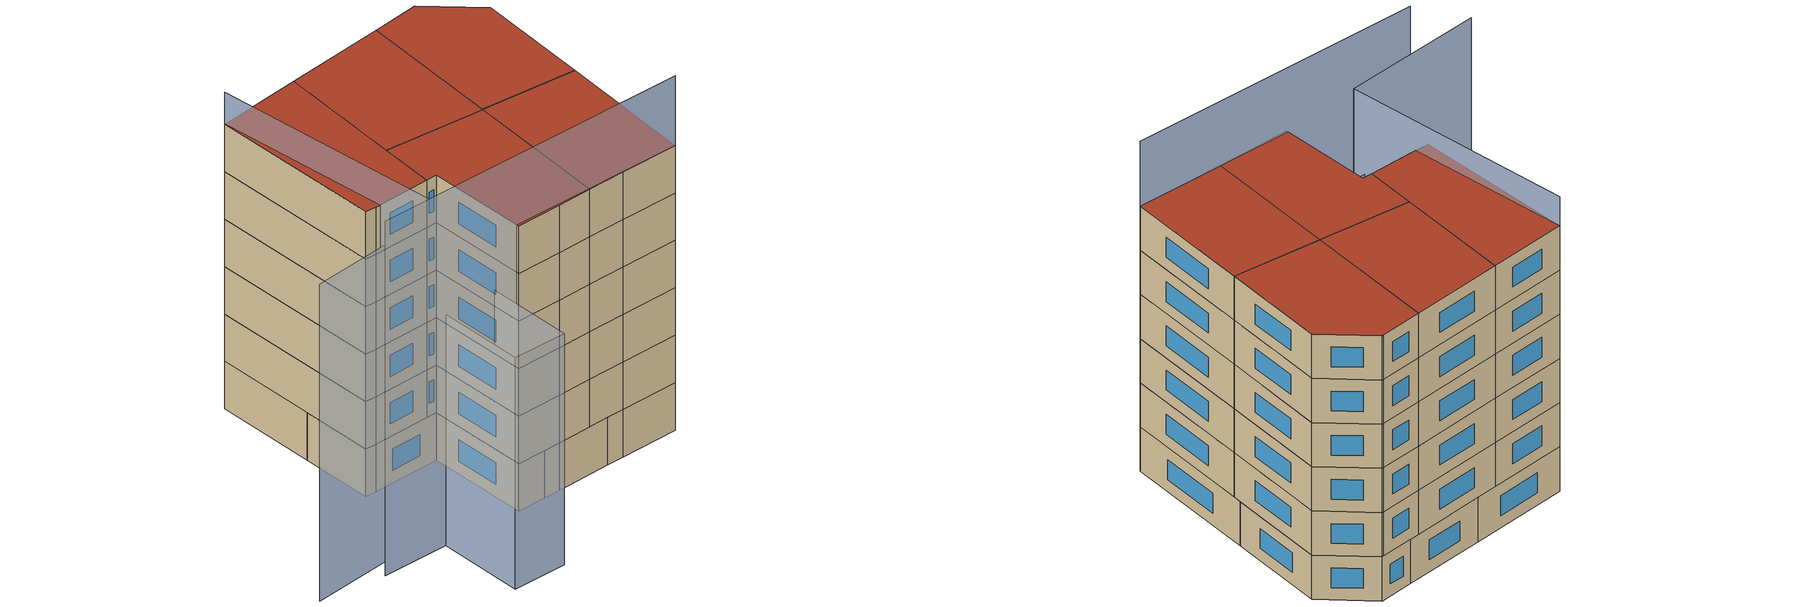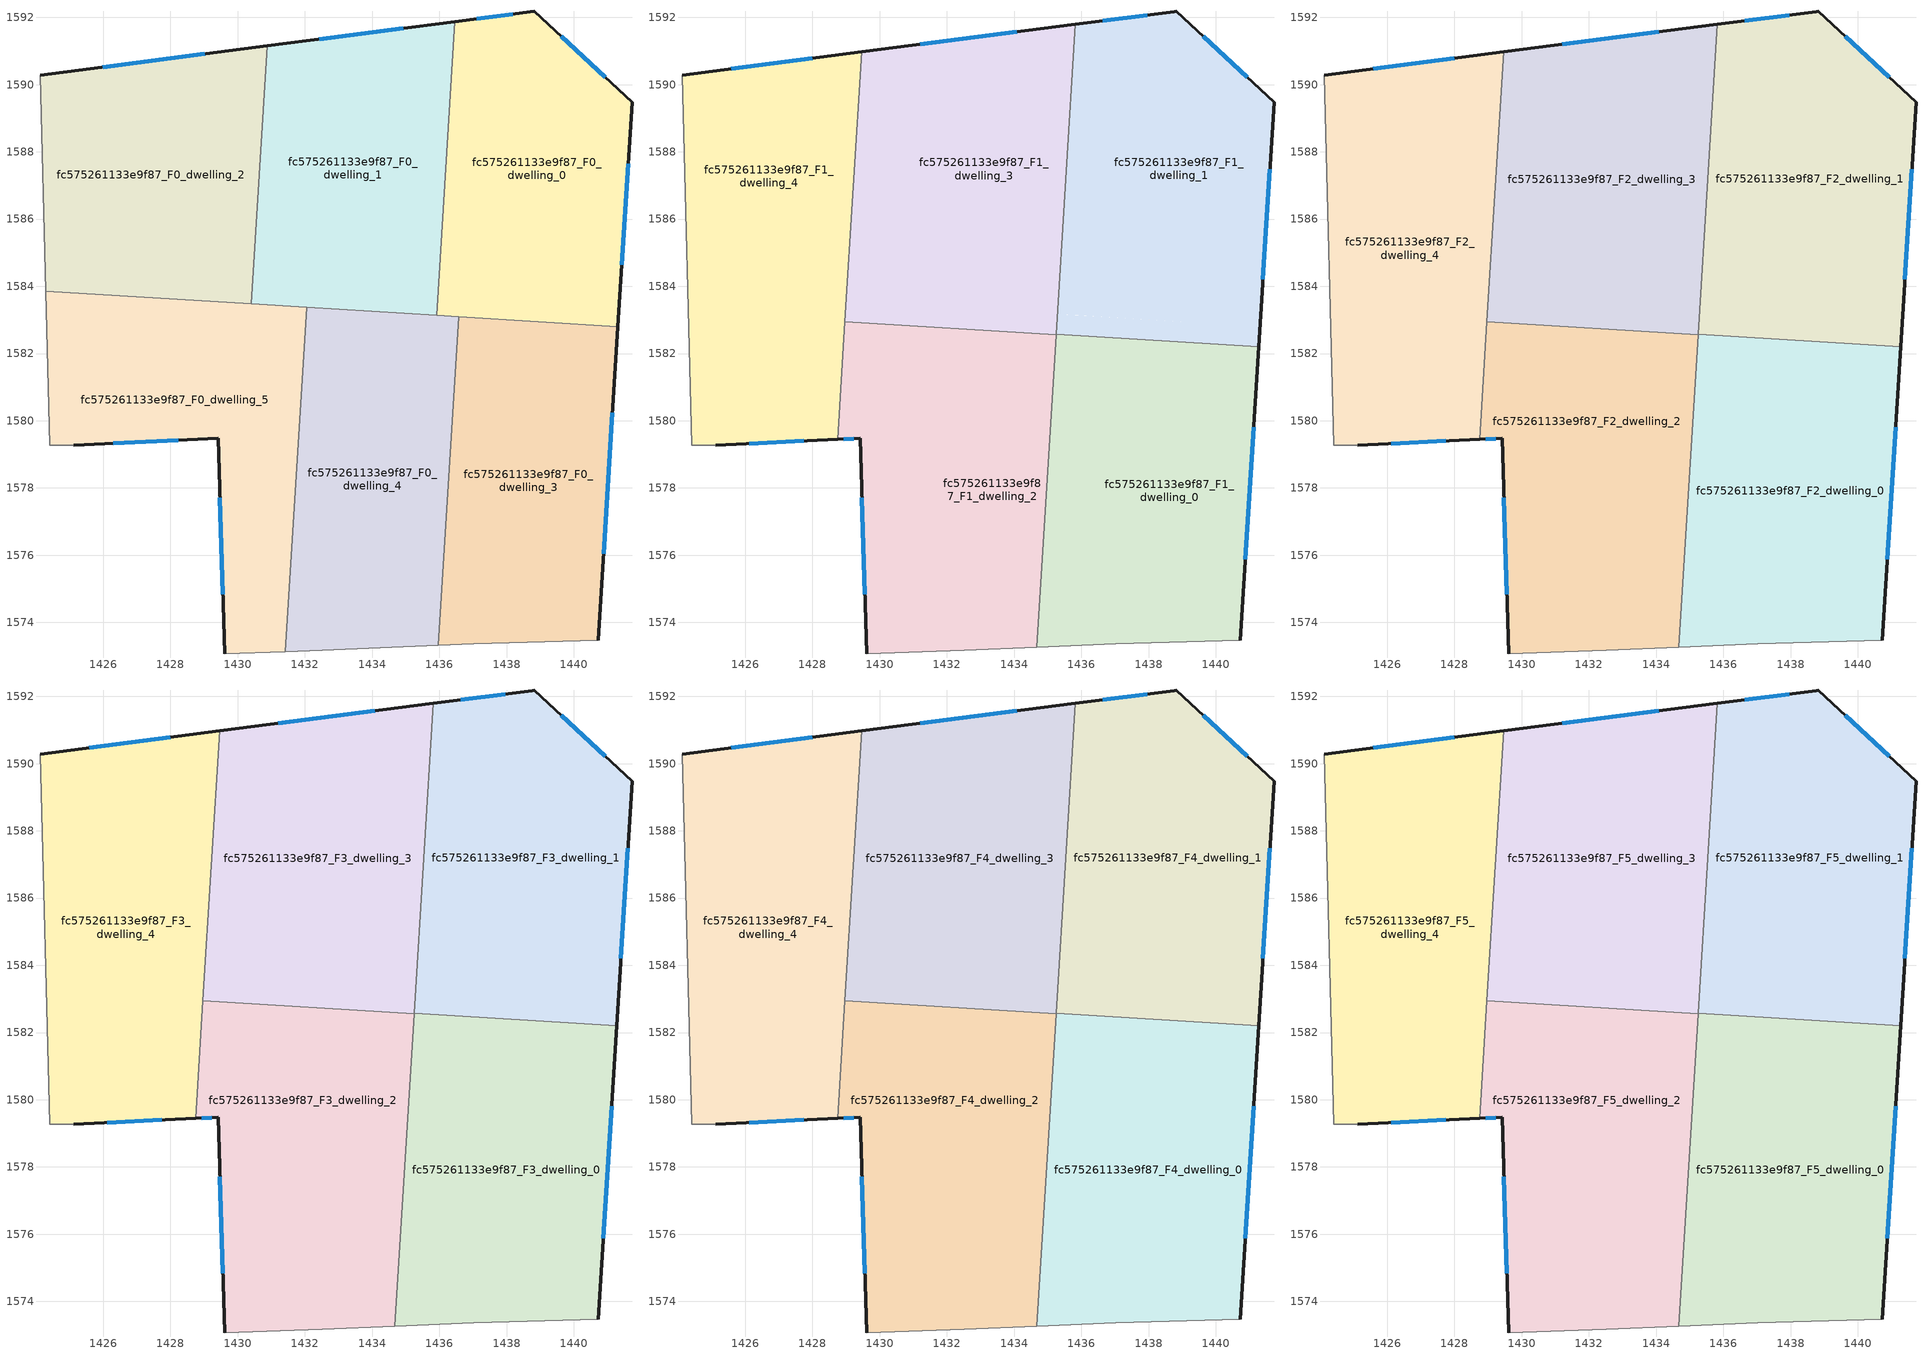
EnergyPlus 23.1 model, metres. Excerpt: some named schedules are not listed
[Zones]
fc575261133e9f87_F0_dwelling_0
 floor ground (EU_floor_Construction): 1441.73,1589.48 1441.31,1582.8 1435.92,1583.14 1436.46,1591.88 1438.83,1592.18 z0
 wall outside (EU_wall_Construction): 1441.31,1582.8 1441.73,1589.48 1438.83,1592.18 1436.46,1591.88 z0:3
 wall to fc575261133e9f87_F0_dwelling_1 (EU_wall_Construction): 1436.46,1591.88 1435.92,1583.14 z0:3
 wall to fc575261133e9f87_F0_dwelling_3 (EU_wall_Construction): 1436.57,1583.1 1441.31,1582.8 z0:3
 wall to fc575261133e9f87_F0_dwelling_4 (EU_wall_Construction): 1435.92,1583.14 1436.57,1583.1 z0:3
 window (EU_Window_Construction): 1438.18,1592.1 1437.11,1591.96 / 1440.93,1590.22 1439.63,1591.44 / 1441.43,1584.64 1441.62,1587.64 z0.83:2.17
fc575261133e9f87_F0_dwelling_1
 floor ground (EU_floor_Construction): 1436.46,1591.88 1435.92,1583.14 1430.41,1583.48 1430.89,1591.16 z0
 wall outside (EU_wall_Construction): 1436.46,1591.88 1430.89,1591.16 z0:3
 wall to fc575261133e9f87_F0_dwelling_2 (EU_wall_Construction): 1430.89,1591.16 1430.41,1583.48 z0:3
 wall to fc575261133e9f87_F0_dwelling_4 (EU_wall_Construction): 1432.06,1583.38 1435.92,1583.14 z0:3
 wall to fc575261133e9f87_F0_dwelling_5 (EU_wall_Construction): 1430.41,1583.48 1432.06,1583.38 z0:3
 window (EU_Window_Construction): 1434.93,1591.68 1432.42,1591.35 z0.83:2.17
fc575261133e9f87_F0_dwelling_2
 floor ground (EU_floor_Construction): 1430.89,1591.16 1430.41,1583.48 1424.29,1583.86 1424.12,1590.28 z0
 wall outside (EU_wall_Construction): 1430.89,1591.16 1424.12,1590.28 z0:3
 wall adiabatic (EU_wall_Construction): 1424.12,1590.28 1424.29,1583.86 z0:3
 wall to fc575261133e9f87_F0_dwelling_5 (EU_wall_Construction): 1424.29,1583.86 1430.41,1583.48 z0:3
 window (EU_Window_Construction): 1429.02,1590.92 1425.98,1590.52 z0.83:2.17
fc575261133e9f87_F0_dwelling_3
 floor ground (EU_floor_Construction): 1441.31,1582.8 1440.73,1573.47 1437.02,1573.37 1435.97,1573.32 1436.57,1583.1 z0
 wall outside (EU_wall_Construction): 1440.73,1573.47 1441.31,1582.8 z0:3
 wall adiabatic (EU_wall_Construction): 1435.97,1573.32 1437.02,1573.37 1440.73,1573.47 z0:3
 wall to fc575261133e9f87_F0_dwelling_4 (EU_wall_Construction): 1436.57,1583.1 1435.97,1573.32 z0:3
 window (EU_Window_Construction): 1440.89,1576.04 1441.15,1580.23 z0.83:2.17
fc575261133e9f87_F0_dwelling_4
 floor ground (EU_floor_Construction): 1436.57,1583.1 1435.97,1573.32 1432.52,1573.17 1431.42,1573.13 1432.06,1583.38 z0
 wall adiabatic (EU_wall_Construction): 1431.42,1573.13 1432.52,1573.17 1435.97,1573.32 z0:3
 wall to fc575261133e9f87_F0_dwelling_5 (EU_wall_Construction): 1432.06,1583.38 1431.42,1573.13 z0:3
fc575261133e9f87_F0_dwelling_5
 floor ground (EU_floor_Construction): 1432.06,1583.38 1431.42,1573.13 1429.62,1573.07 1429.42,1579.48 1425.12,1579.28 1424.42,1579.28 1424.29,1583.86 z0
 wall outside (EU_wall_Construction): 1425.12,1579.28 1429.42,1579.48 1429.62,1573.07 z0:3
 wall adiabatic (EU_wall_Construction): 1424.29,1583.86 1424.42,1579.28 1425.12,1579.28 / 1429.62,1573.07 1431.42,1573.13 z0:3
 window (EU_Window_Construction): 1429.47,1577.71 1429.56,1574.83 / 1426.3,1579.33 1428.23,1579.42 z0.83:2.17
fc575261133e9f87_F1_dwelling_0
 floor to fc575261133e9f87_F0_dwelling_3 (EU_floor_Construction): 1441.27,1582.21 1440.73,1573.47 1437.02,1573.37 1435.97,1573.32 1436.54,1582.5 z3
 floor to fc575261133e9f87_F0_dwelling_4 (EU_floor_Construction): 1436.54,1582.5 1435.97,1573.32 1434.67,1573.26 1435.25,1582.56 1435.25,1582.58 z3
 wall outside (EU_wall_Construction): 1440.73,1573.47 1441.28,1582.21 z3:6
 wall adiabatic (EU_wall_Construction): 1434.67,1573.26 1437.02,1573.37 1440.73,1573.47 z3:6
 wall to fc575261133e9f87_F1_dwelling_1 (EU_wall_Construction): 1441.28,1582.21 1435.25,1582.58 z3:6
 wall to fc575261133e9f87_F1_dwelling_2 (EU_wall_Construction): 1435.25,1582.56 1434.67,1573.26 z3:6
 wall to fc575261133e9f87_F1_dwelling_3 (EU_wall_Construction): 1435.25,1582.58 1435.25,1582.56 z3:6
 window (EU_Window_Construction): 1440.88,1575.87 1441.12,1579.8 z3.83:5.17
fc575261133e9f87_F1_dwelling_1
 floor to fc575261133e9f87_F0_dwelling_0 (EU_floor_Construction): 1441.73,1589.48 1441.31,1582.8 1435.92,1583.14 1436.46,1591.88 1438.77,1592.17 1438.83,1592.18 z3
 floor to fc575261133e9f87_F0_dwelling_1 (EU_floor_Construction): 1436.46,1591.88 1435.92,1583.14 1435.29,1583.18 1435.82,1591.79 z3
 floor to fc575261133e9f87_F0_dwelling_3 (EU_floor_Construction): 1441.31,1582.8 1441.27,1582.21 1436.54,1582.5 1436.57,1583.1 z3
 floor to fc575261133e9f87_F0_dwelling_4 (EU_floor_Construction): 1436.57,1583.1 1436.54,1582.5 1435.25,1582.58 1435.29,1583.18 z3
 wall outside (EU_wall_Construction): 1441.28,1582.21 1441.73,1589.48 1438.83,1592.18 1438.77,1592.17 1435.82,1591.79 z3:6
 wall to fc575261133e9f87_F1_dwelling_3 (EU_wall_Construction): 1435.82,1591.79 1435.25,1582.58 z3:6
 window (EU_Window_Construction): 1440.93,1590.22 1439.63,1591.44 / 1441.4,1584.21 1441.61,1587.48 / 1437.96,1592.07 1436.64,1591.9 z3.83:5.17
fc575261133e9f87_F1_dwelling_2
 floor to fc575261133e9f87_F0_dwelling_4 (EU_floor_Construction): 1435.25,1582.56 1434.67,1573.26 1432.52,1573.17 1431.42,1573.13 1432.02,1582.76 z3
 floor to fc575261133e9f87_F0_dwelling_5 (EU_floor_Construction): 1432.02,1582.76 1431.42,1573.13 1429.62,1573.07 1429.42,1579.48 1428.75,1579.45 1428.96,1582.95 z3
 wall outside (EU_wall_Construction): 1428.75,1579.45 1429.42,1579.48 1429.62,1573.07 z3:6
 wall to fc575261133e9f87_F1_dwelling_3 (EU_wall_Construction): 1435.25,1582.56 1428.96,1582.95 z3:6
 wall adiabatic (EU_wall_Construction): 1429.62,1573.07 1432.52,1573.17 1434.67,1573.26 z3:6
 wall to fc575261133e9f87_F1_dwelling_4 (EU_wall_Construction): 1428.96,1582.95 1428.75,1579.45 z3:6
 window (EU_Window_Construction): 1428.93,1579.45 1429.23,1579.47 / 1429.47,1577.71 1429.56,1574.83 z3.83:5.17
fc575261133e9f87_F1_dwelling_3
 floor to fc575261133e9f87_F0_dwelling_1 (EU_floor_Construction): 1435.82,1591.79 1435.29,1583.18 1430.41,1583.48 1430.89,1591.16 z3
 floor to fc575261133e9f87_F0_dwelling_2 (EU_floor_Construction): 1430.89,1591.16 1430.41,1583.48 1429,1583.57 1429.46,1590.97 z3
 floor to fc575261133e9f87_F0_dwelling_4 (EU_floor_Construction): 1435.29,1583.18 1435.25,1582.56 1432.02,1582.76 1432.06,1583.38 z3
 floor to fc575261133e9f87_F0_dwelling_5 (EU_floor_Construction): 1432.06,1583.38 1432.02,1582.76 1428.96,1582.95 1429,1583.57 z3
 wall outside (EU_wall_Construction): 1435.82,1591.79 1429.46,1590.97 z3:6
 wall to fc575261133e9f87_F1_dwelling_4 (EU_wall_Construction): 1429.46,1590.97 1428.96,1582.95 z3:6
 window (EU_Window_Construction): 1434.07,1591.57 1431.21,1591.2 z3.83:5.17
fc575261133e9f87_F1_dwelling_4
 floor to fc575261133e9f87_F0_dwelling_2 (EU_floor_Construction): 1429.46,1590.97 1429,1583.57 1424.29,1583.86 1424.12,1590.28 z3
 floor to fc575261133e9f87_F0_dwelling_5 (EU_floor_Construction): 1429,1583.57 1428.75,1579.45 1425.12,1579.28 1424.42,1579.28 1424.29,1583.86 z3
 wall outside (EU_wall_Construction): 1429.46,1590.97 1424.12,1590.28 / 1425.12,1579.28 1428.75,1579.45 z3:6
 wall adiabatic (EU_wall_Construction): 1424.12,1590.28 1424.42,1579.28 1425.12,1579.28 z3:6
 window (EU_Window_Construction): 1427.99,1590.78 1425.59,1590.47 / 1426.11,1579.32 1427.75,1579.4 z3.83:5.17
fc575261133e9f87_F2_dwelling_0
 floor to fc575261133e9f87_F1_dwelling_0 (EU_floor_Construction): 1441.28,1582.21 1440.73,1573.47 1437.02,1573.37 1434.67,1573.26 1435.25,1582.58 z6
 wall outside (EU_wall_Construction): 1440.73,1573.47 1441.28,1582.21 z6:9
 wall adiabatic (EU_wall_Construction): 1434.67,1573.26 1437.02,1573.37 1440.73,1573.47 z6:9
 wall to fc575261133e9f87_F2_dwelling_1 (EU_wall_Construction): 1441.28,1582.21 1435.25,1582.58 z6:9
 wall to fc575261133e9f87_F2_dwelling_2 (EU_wall_Construction): 1435.25,1582.56 1434.67,1573.26 z6:9
 wall to fc575261133e9f87_F2_dwelling_3 (EU_wall_Construction): 1435.25,1582.58 1435.25,1582.56 z6:9
 window (EU_Window_Construction): 1440.88,1575.87 1441.12,1579.8 z6.83:8.17
fc575261133e9f87_F2_dwelling_1
 floor to fc575261133e9f87_F1_dwelling_1 (EU_floor_Construction): 1441.73,1589.48 1441.28,1582.21 1435.25,1582.58 1435.82,1591.79 1438.77,1592.17 1438.83,1592.18 z6
 wall outside (EU_wall_Construction): 1441.28,1582.21 1441.73,1589.48 1438.83,1592.18 1438.77,1592.17 1435.82,1591.79 z6:9
 wall to fc575261133e9f87_F2_dwelling_3 (EU_wall_Construction): 1435.82,1591.79 1435.25,1582.58 z6:9
 window (EU_Window_Construction): 1440.93,1590.22 1439.63,1591.44 / 1441.4,1584.21 1441.61,1587.48 / 1437.96,1592.07 1436.64,1591.9 z6.83:8.17
fc575261133e9f87_F2_dwelling_2
 floor to fc575261133e9f87_F1_dwelling_2 (EU_floor_Construction): 1435.25,1582.56 1434.67,1573.26 1432.52,1573.17 1429.62,1573.07 1429.42,1579.48 1428.75,1579.45 1428.96,1582.95 z6
 wall outside (EU_wall_Construction): 1428.75,1579.45 1429.42,1579.48 1429.62,1573.07 z6:9
 wall to fc575261133e9f87_F2_dwelling_3 (EU_wall_Construction): 1435.25,1582.56 1428.96,1582.95 z6:9
 wall adiabatic (EU_wall_Construction): 1429.62,1573.07 1432.52,1573.17 1434.67,1573.26 z6:9
 wall to fc575261133e9f87_F2_dwelling_4 (EU_wall_Construction): 1428.96,1582.95 1428.75,1579.45 z6:9
 window (EU_Window_Construction): 1428.93,1579.45 1429.23,1579.47 / 1429.47,1577.71 1429.56,1574.83 z6.83:8.17
fc575261133e9f87_F2_dwelling_3
 floor to fc575261133e9f87_F1_dwelling_3 (EU_floor_Construction): 1435.82,1591.79 1435.25,1582.56 1428.96,1582.95 1429.46,1590.97 z6
 wall outside (EU_wall_Construction): 1435.82,1591.79 1429.46,1590.97 z6:9
 wall to fc575261133e9f87_F2_dwelling_4 (EU_wall_Construction): 1429.46,1590.97 1428.96,1582.95 z6:9
 window (EU_Window_Construction): 1434.07,1591.57 1431.21,1591.2 z6.83:8.17
fc575261133e9f87_F2_dwelling_4
 floor to fc575261133e9f87_F1_dwelling_4 (EU_floor_Construction): 1429.46,1590.97 1428.75,1579.45 1425.12,1579.28 1424.42,1579.28 1424.12,1590.28 z6
 wall outside (EU_wall_Construction): 1429.46,1590.97 1424.12,1590.28 / 1425.12,1579.28 1428.75,1579.45 z6:9
 wall adiabatic (EU_wall_Construction): 1424.12,1590.28 1424.42,1579.28 1425.12,1579.28 z6:9
 window (EU_Window_Construction): 1427.99,1590.78 1425.59,1590.47 / 1426.11,1579.32 1427.75,1579.4 z6.83:8.17
fc575261133e9f87_F3_dwelling_0
 floor to fc575261133e9f87_F2_dwelling_0 (EU_floor_Construction): 1441.28,1582.21 1440.73,1573.47 1437.02,1573.37 1434.67,1573.26 1435.25,1582.58 z9
 wall outside (EU_wall_Construction): 1440.73,1573.47 1441.28,1582.21 z9:12
 wall adiabatic (EU_wall_Construction): 1434.67,1573.26 1437.02,1573.37 1440.73,1573.47 z9:12
 wall to fc575261133e9f87_F3_dwelling_1 (EU_wall_Construction): 1441.28,1582.21 1435.25,1582.58 z9:12
 wall to fc575261133e9f87_F3_dwelling_2 (EU_wall_Construction): 1435.25,1582.56 1434.67,1573.26 z9:12
 wall to fc575261133e9f87_F3_dwelling_3 (EU_wall_Construction): 1435.25,1582.58 1435.25,1582.56 z9:12
 window (EU_Window_Construction): 1440.88,1575.87 1441.12,1579.8 z9.83:11.17
fc575261133e9f87_F3_dwelling_1
 floor to fc575261133e9f87_F2_dwelling_1 (EU_floor_Construction): 1441.73,1589.48 1441.28,1582.21 1435.25,1582.58 1435.82,1591.79 1438.77,1592.17 1438.83,1592.18 z9
 wall outside (EU_wall_Construction): 1441.28,1582.21 1441.73,1589.48 1438.83,1592.18 1438.77,1592.17 1435.82,1591.79 z9:12
 wall to fc575261133e9f87_F3_dwelling_3 (EU_wall_Construction): 1435.82,1591.79 1435.25,1582.58 z9:12
 window (EU_Window_Construction): 1440.93,1590.22 1439.63,1591.44 / 1441.4,1584.21 1441.61,1587.48 / 1437.96,1592.07 1436.64,1591.9 z9.83:11.17
fc575261133e9f87_F3_dwelling_2
 floor to fc575261133e9f87_F2_dwelling_2 (EU_floor_Construction): 1435.25,1582.56 1434.67,1573.26 1432.52,1573.17 1429.62,1573.07 1429.42,1579.48 1428.75,1579.45 1428.96,1582.95 z9
 wall outside (EU_wall_Construction): 1428.75,1579.45 1429.42,1579.48 1429.62,1573.07 z9:12
 wall to fc575261133e9f87_F3_dwelling_3 (EU_wall_Construction): 1435.25,1582.56 1428.96,1582.95 z9:12
 wall adiabatic (EU_wall_Construction): 1429.62,1573.07 1432.52,1573.17 1434.67,1573.26 z9:12
 wall to fc575261133e9f87_F3_dwelling_4 (EU_wall_Construction): 1428.96,1582.95 1428.75,1579.45 z9:12
 window (EU_Window_Construction): 1428.93,1579.45 1429.23,1579.47 / 1429.47,1577.71 1429.56,1574.83 z9.83:11.17
fc575261133e9f87_F3_dwelling_3
 floor to fc575261133e9f87_F2_dwelling_3 (EU_floor_Construction): 1435.82,1591.79 1435.25,1582.56 1428.96,1582.95 1429.46,1590.97 z9
 wall outside (EU_wall_Construction): 1435.82,1591.79 1429.46,1590.97 z9:12
 wall to fc575261133e9f87_F3_dwelling_4 (EU_wall_Construction): 1429.46,1590.97 1428.96,1582.95 z9:12
 window (EU_Window_Construction): 1434.07,1591.57 1431.21,1591.2 z9.83:11.17
fc575261133e9f87_F3_dwelling_4
 floor to fc575261133e9f87_F2_dwelling_4 (EU_floor_Construction): 1429.46,1590.97 1428.75,1579.45 1425.12,1579.28 1424.42,1579.28 1424.12,1590.28 z9
 wall outside (EU_wall_Construction): 1429.46,1590.97 1424.12,1590.28 / 1425.12,1579.28 1428.75,1579.45 z9:12
 wall adiabatic (EU_wall_Construction): 1424.12,1590.28 1424.42,1579.28 1425.12,1579.28 z9:12
 window (EU_Window_Construction): 1427.99,1590.78 1425.59,1590.47 / 1426.11,1579.32 1427.75,1579.4 z9.83:11.17
fc575261133e9f87_F4_dwelling_0
 floor to fc575261133e9f87_F3_dwelling_0 (EU_floor_Construction): 1441.28,1582.21 1440.73,1573.47 1437.02,1573.37 1434.67,1573.26 1435.25,1582.58 z12
 wall outside (EU_wall_Construction): 1440.73,1573.47 1441.28,1582.21 z12:15
 wall adiabatic (EU_wall_Construction): 1434.67,1573.26 1437.02,1573.37 1440.73,1573.47 z12:15
 wall to fc575261133e9f87_F4_dwelling_1 (EU_wall_Construction): 1441.28,1582.21 1435.25,1582.58 z12:15
 wall to fc575261133e9f87_F4_dwelling_2 (EU_wall_Construction): 1435.25,1582.56 1434.67,1573.26 z12:15
 wall to fc575261133e9f87_F4_dwelling_3 (EU_wall_Construction): 1435.25,1582.58 1435.25,1582.56 z12:15
 window (EU_Window_Construction): 1440.88,1575.87 1441.12,1579.8 z12.83:14.17
fc575261133e9f87_F4_dwelling_1
 floor to fc575261133e9f87_F3_dwelling_1 (EU_floor_Construction): 1441.73,1589.48 1441.28,1582.21 1435.25,1582.58 1435.82,1591.79 1438.77,1592.17 1438.83,1592.18 z12
 wall outside (EU_wall_Construction): 1441.28,1582.21 1441.73,1589.48 1438.83,1592.18 1438.77,1592.17 1435.82,1591.79 z12:15
 wall to fc575261133e9f87_F4_dwelling_3 (EU_wall_Construction): 1435.82,1591.79 1435.25,1582.58 z12:15
 window (EU_Window_Construction): 1440.93,1590.22 1439.63,1591.44 / 1441.4,1584.21 1441.61,1587.48 / 1437.96,1592.07 1436.64,1591.9 z12.83:14.17
fc575261133e9f87_F4_dwelling_2
 floor to fc575261133e9f87_F3_dwelling_2 (EU_floor_Construction): 1435.25,1582.56 1434.67,1573.26 1432.52,1573.17 1429.62,1573.07 1429.42,1579.48 1428.75,1579.45 1428.96,1582.95 z12
 wall outside (EU_wall_Construction): 1428.75,1579.45 1429.42,1579.48 1429.62,1573.07 z12:15
 wall to fc575261133e9f87_F4_dwelling_3 (EU_wall_Construction): 1435.25,1582.56 1428.96,1582.95 z12:15
 wall adiabatic (EU_wall_Construction): 1429.62,1573.07 1432.52,1573.17 1434.67,1573.26 z12:15
 wall to fc575261133e9f87_F4_dwelling_4 (EU_wall_Construction): 1428.96,1582.95 1428.75,1579.45 z12:15
 window (EU_Window_Construction): 1428.93,1579.45 1429.23,1579.47 / 1429.47,1577.71 1429.56,1574.83 z12.83:14.17
fc575261133e9f87_F4_dwelling_3
 floor to fc575261133e9f87_F3_dwelling_3 (EU_floor_Construction): 1435.82,1591.79 1435.25,1582.56 1428.96,1582.95 1429.46,1590.97 z12
 wall outside (EU_wall_Construction): 1435.82,1591.79 1429.46,1590.97 z12:15
 wall to fc575261133e9f87_F4_dwelling_4 (EU_wall_Construction): 1429.46,1590.97 1428.96,1582.95 z12:15
 window (EU_Window_Construction): 1434.07,1591.57 1431.21,1591.2 z12.83:14.17
fc575261133e9f87_F4_dwelling_4
 floor to fc575261133e9f87_F3_dwelling_4 (EU_floor_Construction): 1429.46,1590.97 1428.75,1579.45 1425.12,1579.28 1424.42,1579.28 1424.12,1590.28 z12
 wall outside (EU_wall_Construction): 1429.46,1590.97 1424.12,1590.28 / 1425.12,1579.28 1428.75,1579.45 z12:15
 wall adiabatic (EU_wall_Construction): 1424.12,1590.28 1424.42,1579.28 1425.12,1579.28 z12:15
 window (EU_Window_Construction): 1427.99,1590.78 1425.59,1590.47 / 1426.11,1579.32 1427.75,1579.4 z12.83:14.17
fc575261133e9f87_F5_dwelling_0
 floor to fc575261133e9f87_F4_dwelling_0 (EU_floor_Construction): 1441.28,1582.21 1440.73,1573.47 1437.02,1573.37 1434.67,1573.26 1435.25,1582.58 z15
 wall outside (EU_wall_Construction): 1440.73,1573.47 1441.28,1582.21 z15:18
 wall adiabatic (EU_wall_Construction): 1434.67,1573.26 1437.02,1573.37 1440.73,1573.47 z15:18
 wall to fc575261133e9f87_F5_dwelling_1 (EU_wall_Construction): 1441.28,1582.21 1435.25,1582.58 z15:18
 wall to fc575261133e9f87_F5_dwelling_2 (EU_wall_Construction): 1435.25,1582.56 1434.67,1573.26 z15:18
 wall to fc575261133e9f87_F5_dwelling_3 (EU_wall_Construction): 1435.25,1582.58 1435.25,1582.56 z15:18
 window (EU_Window_Construction): 1440.88,1575.87 1441.12,1579.8 z15.83:17.17
 roof outside (EU_roof_Construction): 1440.73,1573.47 1441.28,1582.21 1435.25,1582.58 1434.67,1573.26 1437.02,1573.37 z18
fc575261133e9f87_F5_dwelling_1
 floor to fc575261133e9f87_F4_dwelling_1 (EU_floor_Construction): 1441.73,1589.48 1441.28,1582.21 1435.25,1582.58 1435.82,1591.79 1438.77,1592.17 1438.83,1592.18 z15
 wall outside (EU_wall_Construction): 1441.28,1582.21 1441.73,1589.48 1438.83,1592.18 1438.77,1592.17 1435.82,1591.79 z15:18
 wall to fc575261133e9f87_F5_dwelling_3 (EU_wall_Construction): 1435.82,1591.79 1435.25,1582.58 z15:18
 window (EU_Window_Construction): 1440.93,1590.22 1439.63,1591.44 / 1441.4,1584.21 1441.61,1587.48 / 1437.96,1592.07 1436.64,1591.9 z15.83:17.17
 roof outside (EU_roof_Construction): 1441.28,1582.21 1441.73,1589.48 1438.83,1592.18 1438.77,1592.17 1435.82,1591.79 1435.25,1582.58 z18
fc575261133e9f87_F5_dwelling_2
 floor to fc575261133e9f87_F4_dwelling_2 (EU_floor_Construction): 1435.25,1582.56 1434.67,1573.26 1432.52,1573.17 1429.62,1573.07 1429.42,1579.48 1428.75,1579.45 1428.96,1582.95 z15
 wall outside (EU_wall_Construction): 1428.75,1579.45 1429.42,1579.48 1429.62,1573.07 z15:18
 wall to fc575261133e9f87_F5_dwelling_3 (EU_wall_Construction): 1435.25,1582.56 1428.96,1582.95 z15:18
 wall adiabatic (EU_wall_Construction): 1429.62,1573.07 1432.52,1573.17 1434.67,1573.26 z15:18
 wall to fc575261133e9f87_F5_dwelling_4 (EU_wall_Construction): 1428.96,1582.95 1428.75,1579.45 z15:18
 window (EU_Window_Construction): 1428.93,1579.45 1429.23,1579.47 / 1429.47,1577.71 1429.56,1574.83 z15.83:17.17
 roof outside (EU_roof_Construction): 1434.67,1573.26 1435.25,1582.56 1428.96,1582.95 1428.75,1579.45 1429.42,1579.48 1429.62,1573.07 1432.52,1573.17 z18
fc575261133e9f87_F5_dwelling_3
 floor to fc575261133e9f87_F4_dwelling_3 (EU_floor_Construction): 1435.82,1591.79 1435.25,1582.56 1428.96,1582.95 1429.46,1590.97 z15
 wall outside (EU_wall_Construction): 1435.82,1591.79 1429.46,1590.97 z15:18
 wall to fc575261133e9f87_F5_dwelling_4 (EU_wall_Construction): 1429.46,1590.97 1428.96,1582.95 z15:18
 window (EU_Window_Construction): 1434.07,1591.57 1431.21,1591.2 z15.83:17.17
 roof outside (EU_roof_Construction): 1435.25,1582.56 1435.82,1591.79 1429.46,1590.97 1428.96,1582.95 z18
fc575261133e9f87_F5_dwelling_4
 floor to fc575261133e9f87_F4_dwelling_4 (EU_floor_Construction): 1429.46,1590.97 1428.75,1579.45 1425.12,1579.28 1424.42,1579.28 1424.12,1590.28 z15
 wall outside (EU_wall_Construction): 1429.46,1590.97 1424.12,1590.28 / 1425.12,1579.28 1428.75,1579.45 z15:18
 wall adiabatic (EU_wall_Construction): 1424.12,1590.28 1424.42,1579.28 1425.12,1579.28 z15:18
 window (EU_Window_Construction): 1427.99,1590.78 1425.59,1590.47 / 1426.11,1579.32 1427.75,1579.4 z15.83:17.17
 roof outside (EU_roof_Construction): 1428.75,1579.45 1429.46,1590.97 1424.12,1590.28 1424.42,1579.28 1425.12,1579.28 z18
shading: 1420.4,1573.03 1440.73,1573.47 z0:22.4; 1424.78,1567.66 1424.6,1575.4 / 1424.6,1575.4 1428.01,1575.48 / 1428.01,1575.48 1428.19,1567.74 / 1428.19,1567.74 1424.78,1567.66 z0:14.6; 1424.12,1590.28 1425.91,1574.57 / 1425.91,1574.57 1416.27,1573.47 z0:20
[Building]
EU S2 Campaign: North Axis=0; Terrain=City; Solar Distribution=FullExterior
[Site:Location]
Lyon-Bron: Latitude=45.75; Longitude=5; Time Zone=1; Elevation=198
[SizingPeriod:WeatherFileDays]
AnnualSizingPeriod: Begin Month=1; Begin Day of Month=1; End Month=12; End Day of Month=31; Day of Week for Start Day=Monday; Use Weather File Daylight Saving Period=No; Use Weather File Rain and Snow Indicators=No
[MATERIAL]
EU_InternalMass_Material: Roughness=MediumRough; Thickness=0.1; Conductivity=1; Density=1800; Specific Heat=900; Thermal Absorptance=0.9; Solar Absorptance=0.7; Visible Absorptance=0.7
[MATERIAL:NOMASS] Roughness=MediumRough; Thermal Absorptance=0.9; Solar Absorptance=0.7; Visible Absorptance=0.7
Name | Thermal Resistance
EU_wall_NoMass | 0.87146
EU_roof_NoMass | 0.842276
EU_floor_NoMass | 0.496999
[WINDOWMATERIAL:SIMPLEGLAZINGSYSTEM]
EU_Window_SimpleGlazing: UFactor=2.2525; Solar Heat Gain Coefficient=0.76; Visible Transmittance=0.76
[CONSTRUCTION]
EU_wall_Construction: EU_wall_NoMass
EU_roof_Construction: EU_roof_NoMass
EU_floor_Construction: EU_floor_NoMass
EU_Window_Construction: EU_Window_SimpleGlazing
EU_InternalMass_Construction: EU_InternalMass_Material
[ZONE] Type=1; Multiplier=1; Ceiling Height=autocalculate; Floor Area=autocalculate; Part of Total Floor Area=Yes
Name | Volume
fc575261133e9f87_F0_dwelling_0 | 136.17
fc575261133e9f87_F1_dwelling_0; fc575261133e9f87_F2_dwelling_0; fc575261133e9f87_F3_dwelling_0; fc575261133e9f87_F4_dwelling_0; fc575261133e9f87_F5_dwelling_0 | 163.425
fc575261133e9f87_F0_dwelling_1 | 136.187
fc575261133e9f87_F1_dwelling_1; fc575261133e9f87_F2_dwelling_1; fc575261133e9f87_F3_dwelling_1; fc575261133e9f87_F4_dwelling_1; fc575261133e9f87_F5_dwelling_1; fc575261133e9f87_F1_dwelling_3; fc575261133e9f87_F2_dwelling_3; fc575261133e9f87_F3_dwelling_3; fc575261133e9f87_F4_dwelling_3; fc575261133e9f87_F5_dwelling_3 | 163.411
fc575261133e9f87_F0_dwelling_2 | 136.176
fc575261133e9f87_F1_dwelling_2; fc575261133e9f87_F2_dwelling_2; fc575261133e9f87_F3_dwelling_2; fc575261133e9f87_F4_dwelling_2; fc575261133e9f87_F5_dwelling_2 | 163.402
fc575261133e9f87_F0_dwelling_3 | 136.175
fc575261133e9f87_F0_dwelling_4 | 136.171
fc575261133e9f87_F1_dwelling_4; fc575261133e9f87_F2_dwelling_4; fc575261133e9f87_F3_dwelling_4; fc575261133e9f87_F4_dwelling_4; fc575261133e9f87_F5_dwelling_4 | 163.4
fc575261133e9f87_F0_dwelling_5 | 136.184
[INTERNALMASS] Construction=EU_InternalMass_Construction
Name | Zone or ZoneList | Surface Area
fc575261133e9f87_F0_dwelling_0_EU_InternalMass | fc575261133e9f87_F0_dwelling_0 | 45.39
fc575261133e9f87_F0_dwelling_1_EU_InternalMass | fc575261133e9f87_F0_dwelling_1 | 45.3954
fc575261133e9f87_F0_dwelling_2_EU_InternalMass | fc575261133e9f87_F0_dwelling_2 | 45.3922
fc575261133e9f87_F0_dwelling_3_EU_InternalMass | fc575261133e9f87_F0_dwelling_3 | 45.3914
fc575261133e9f87_F0_dwelling_4_EU_InternalMass | fc575261133e9f87_F0_dwelling_4 | 45.3905
fc575261133e9f87_F0_dwelling_5_EU_InternalMass | fc575261133e9f87_F0_dwelling_5 | 45.3953
fc575261133e9f87_F1_dwelling_0_EU_InternalMass | fc575261133e9f87_F1_dwelling_0 | 54.4741
fc575261133e9f87_F1_dwelling_1_EU_InternalMass | fc575261133e9f87_F1_dwelling_1 | 54.4702
fc575261133e9f87_F1_dwelling_2_EU_InternalMass | fc575261133e9f87_F1_dwelling_2 | 54.4666
fc575261133e9f87_F1_dwelling_3_EU_InternalMass | fc575261133e9f87_F1_dwelling_3 | 54.4706
fc575261133e9f87_F1_dwelling_4_EU_InternalMass | fc575261133e9f87_F1_dwelling_4 | 54.467
fc575261133e9f87_F2_dwelling_0_EU_InternalMass | fc575261133e9f87_F2_dwelling_0 | 54.4741
fc575261133e9f87_F2_dwelling_1_EU_InternalMass | fc575261133e9f87_F2_dwelling_1 | 54.4702
fc575261133e9f87_F2_dwelling_2_EU_InternalMass | fc575261133e9f87_F2_dwelling_2 | 54.4666
fc575261133e9f87_F2_dwelling_3_EU_InternalMass | fc575261133e9f87_F2_dwelling_3 | 54.4706
fc575261133e9f87_F2_dwelling_4_EU_InternalMass | fc575261133e9f87_F2_dwelling_4 | 54.467
fc575261133e9f87_F3_dwelling_0_EU_InternalMass | fc575261133e9f87_F3_dwelling_0 | 54.4741
fc575261133e9f87_F3_dwelling_1_EU_InternalMass | fc575261133e9f87_F3_dwelling_1 | 54.4702
fc575261133e9f87_F3_dwelling_2_EU_InternalMass | fc575261133e9f87_F3_dwelling_2 | 54.4666
fc575261133e9f87_F3_dwelling_3_EU_InternalMass | fc575261133e9f87_F3_dwelling_3 | 54.4706
fc575261133e9f87_F3_dwelling_4_EU_InternalMass | fc575261133e9f87_F3_dwelling_4 | 54.467
fc575261133e9f87_F4_dwelling_0_EU_InternalMass | fc575261133e9f87_F4_dwelling_0 | 54.4741
fc575261133e9f87_F4_dwelling_1_EU_InternalMass | fc575261133e9f87_F4_dwelling_1 | 54.4702
fc575261133e9f87_F4_dwelling_2_EU_InternalMass | fc575261133e9f87_F4_dwelling_2 | 54.4666
fc575261133e9f87_F4_dwelling_3_EU_InternalMass | fc575261133e9f87_F4_dwelling_3 | 54.4706
fc575261133e9f87_F4_dwelling_4_EU_InternalMass | fc575261133e9f87_F4_dwelling_4 | 54.467
fc575261133e9f87_F5_dwelling_0_EU_InternalMass | fc575261133e9f87_F5_dwelling_0 | 54.4741
fc575261133e9f87_F5_dwelling_1_EU_InternalMass | fc575261133e9f87_F5_dwelling_1 | 54.4702
fc575261133e9f87_F5_dwelling_2_EU_InternalMass | fc575261133e9f87_F5_dwelling_2 | 54.4666
fc575261133e9f87_F5_dwelling_3_EU_InternalMass | fc575261133e9f87_F5_dwelling_3 | 54.4706
fc575261133e9f87_F5_dwelling_4_EU_InternalMass | fc575261133e9f87_F5_dwelling_4 | 54.467
[OTHEREQUIPMENT] Fuel Type=Electricity; Design Level Calculation Method=Watts/Area; Power per Zone Floor Area=1; Fraction Latent=0; Fraction Radiant=0; Fraction Lost=0; Carbon Dioxide Generation Rate=0; EndUse Subcategory=EU_Step8_InternalGains
Name | Zone or ZoneList or Space or SpaceList | Schedule
EU_Step8_InternalGain_fc575261133e9f87_F0_dwelling_0_f000 | fc575261133e9f87_F0_dwelling_0 | EU_Step8_GainSchedule_fc575261133e9f87_F0_dwelling_0_f000
EU_Step8_InternalGain_fc575261133e9f87_F0_dwelling_1_f000 | fc575261133e9f87_F0_dwelling_1 | EU_Step8_GainSchedule_fc575261133e9f87_F0_dwelling_1_f000
EU_Step8_InternalGain_fc575261133e9f87_F0_dwelling_2_f000 | fc575261133e9f87_F0_dwelling_2 | EU_Step8_GainSchedule_fc575261133e9f87_F0_dwelling_2_f000
EU_Step8_InternalGain_fc575261133e9f87_F0_dwelling_3_f000 | fc575261133e9f87_F0_dwelling_3 | EU_Step8_GainSchedule_fc575261133e9f87_F0_dwelling_3_f000
EU_Step8_InternalGain_fc575261133e9f87_F0_dwelling_4_f000 | fc575261133e9f87_F0_dwelling_4 | EU_Step8_GainSchedule_fc575261133e9f87_F0_dwelling_4_f000
EU_Step8_InternalGain_fc575261133e9f87_F0_dwelling_5_f000 | fc575261133e9f87_F0_dwelling_5 | EU_Step8_GainSchedule_fc575261133e9f87_F0_dwelling_5_f000
EU_Step8_InternalGain_fc575261133e9f87_F1_dwelling_0_f000 | fc575261133e9f87_F1_dwelling_0 | EU_Step8_GainSchedule_fc575261133e9f87_F1_dwelling_0_f000
EU_Step8_InternalGain_fc575261133e9f87_F1_dwelling_1_f000 | fc575261133e9f87_F1_dwelling_1 | EU_Step8_GainSchedule_fc575261133e9f87_F1_dwelling_1_f000
EU_Step8_InternalGain_fc575261133e9f87_F1_dwelling_2_f000 | fc575261133e9f87_F1_dwelling_2 | EU_Step8_GainSchedule_fc575261133e9f87_F1_dwelling_2_f000
EU_Step8_InternalGain_fc575261133e9f87_F1_dwelling_3_f000 | fc575261133e9f87_F1_dwelling_3 | EU_Step8_GainSchedule_fc575261133e9f87_F1_dwelling_3_f000
EU_Step8_InternalGain_fc575261133e9f87_F1_dwelling_4_f000 | fc575261133e9f87_F1_dwelling_4 | EU_Step8_GainSchedule_fc575261133e9f87_F1_dwelling_4_f000
EU_Step8_InternalGain_fc575261133e9f87_F2_dwelling_0_f000 | fc575261133e9f87_F2_dwelling_0 | EU_Step8_GainSchedule_fc575261133e9f87_F2_dwelling_0_f000
EU_Step8_InternalGain_fc575261133e9f87_F2_dwelling_1_f000 | fc575261133e9f87_F2_dwelling_1 | EU_Step8_GainSchedule_fc575261133e9f87_F2_dwelling_1_f000
EU_Step8_InternalGain_fc575261133e9f87_F2_dwelling_2_f000 | fc575261133e9f87_F2_dwelling_2 | EU_Step8_GainSchedule_fc575261133e9f87_F2_dwelling_2_f000
EU_Step8_InternalGain_fc575261133e9f87_F2_dwelling_3_f000 | fc575261133e9f87_F2_dwelling_3 | EU_Step8_GainSchedule_fc575261133e9f87_F2_dwelling_3_f000
EU_Step8_InternalGain_fc575261133e9f87_F2_dwelling_4_f000 | fc575261133e9f87_F2_dwelling_4 | EU_Step8_GainSchedule_fc575261133e9f87_F2_dwelling_4_f000
EU_Step8_InternalGain_fc575261133e9f87_F3_dwelling_0_f000 | fc575261133e9f87_F3_dwelling_0 | EU_Step8_GainSchedule_fc575261133e9f87_F3_dwelling_0_f000
EU_Step8_InternalGain_fc575261133e9f87_F3_dwelling_1_f000 | fc575261133e9f87_F3_dwelling_1 | EU_Step8_GainSchedule_fc575261133e9f87_F3_dwelling_1_f000
EU_Step8_InternalGain_fc575261133e9f87_F3_dwelling_2_f000 | fc575261133e9f87_F3_dwelling_2 | EU_Step8_GainSchedule_fc575261133e9f87_F3_dwelling_2_f000
EU_Step8_InternalGain_fc575261133e9f87_F3_dwelling_3_f000 | fc575261133e9f87_F3_dwelling_3 | EU_Step8_GainSchedule_fc575261133e9f87_F3_dwelling_3_f000
EU_Step8_InternalGain_fc575261133e9f87_F3_dwelling_4_f000 | fc575261133e9f87_F3_dwelling_4 | EU_Step8_GainSchedule_fc575261133e9f87_F3_dwelling_4_f000
EU_Step8_InternalGain_fc575261133e9f87_F4_dwelling_0_f000 | fc575261133e9f87_F4_dwelling_0 | EU_Step8_GainSchedule_fc575261133e9f87_F4_dwelling_0_f000
EU_Step8_InternalGain_fc575261133e9f87_F4_dwelling_1_f000 | fc575261133e9f87_F4_dwelling_1 | EU_Step8_GainSchedule_fc575261133e9f87_F4_dwelling_1_f000
EU_Step8_InternalGain_fc575261133e9f87_F4_dwelling_2_f000 | fc575261133e9f87_F4_dwelling_2 | EU_Step8_GainSchedule_fc575261133e9f87_F4_dwelling_2_f000
EU_Step8_InternalGain_fc575261133e9f87_F4_dwelling_3_f000 | fc575261133e9f87_F4_dwelling_3 | EU_Step8_GainSchedule_fc575261133e9f87_F4_dwelling_3_f000
EU_Step8_InternalGain_fc575261133e9f87_F4_dwelling_4_f000 | fc575261133e9f87_F4_dwelling_4 | EU_Step8_GainSchedule_fc575261133e9f87_F4_dwelling_4_f000
EU_Step8_InternalGain_fc575261133e9f87_F5_dwelling_0_f000 | fc575261133e9f87_F5_dwelling_0 | EU_Step8_GainSchedule_fc575261133e9f87_F5_dwelling_0_f000
EU_Step8_InternalGain_fc575261133e9f87_F5_dwelling_1_f000 | fc575261133e9f87_F5_dwelling_1 | EU_Step8_GainSchedule_fc575261133e9f87_F5_dwelling_1_f000
EU_Step8_InternalGain_fc575261133e9f87_F5_dwelling_2_f000 | fc575261133e9f87_F5_dwelling_2 | EU_Step8_GainSchedule_fc575261133e9f87_F5_dwelling_2_f000
EU_Step8_InternalGain_fc575261133e9f87_F5_dwelling_3_f000 | fc575261133e9f87_F5_dwelling_3 | EU_Step8_GainSchedule_fc575261133e9f87_F5_dwelling_3_f000
EU_Step8_InternalGain_fc575261133e9f87_F5_dwelling_4_f000 | fc575261133e9f87_F5_dwelling_4 | EU_Step8_GainSchedule_fc575261133e9f87_F5_dwelling_4_f000
[ZONEVENTILATION:DESIGNFLOWRATE] Schedule=EU_AlwaysOn; Design Flow Rate Calculation Method=AirChanges/Hour; Air Changes per Hour=0.425; Ventilation Type=Natural; Fan Pressure Rise=0; Fan Total Efficiency=1; Constant Term Coefficient=1; Temperature Term Coefficient=0; Velocity Term Coefficient=0; Velocity Squared Term Coefficient=0; Minimum Indoor Temperature=-100; Maximum Indoor Temperature=100; Delta Temperature=-100; Minimum Outdoor Temperature=-100; Maximum Outdoor Temperature=100; Maximum Wind Speed=40
Name | Zone or ZoneList or Space or SpaceList
EU_ConstantAir_fc575261133e9f87_F0_dwelling_0 | fc575261133e9f87_F0_dwelling_0
EU_ConstantAir_fc575261133e9f87_F0_dwelling_1 | fc575261133e9f87_F0_dwelling_1
EU_ConstantAir_fc575261133e9f87_F0_dwelling_2 | fc575261133e9f87_F0_dwelling_2
EU_ConstantAir_fc575261133e9f87_F0_dwelling_3 | fc575261133e9f87_F0_dwelling_3
EU_ConstantAir_fc575261133e9f87_F0_dwelling_4 | fc575261133e9f87_F0_dwelling_4
EU_ConstantAir_fc575261133e9f87_F0_dwelling_5 | fc575261133e9f87_F0_dwelling_5
EU_ConstantAir_fc575261133e9f87_F1_dwelling_0 | fc575261133e9f87_F1_dwelling_0
EU_ConstantAir_fc575261133e9f87_F1_dwelling_1 | fc575261133e9f87_F1_dwelling_1
EU_ConstantAir_fc575261133e9f87_F1_dwelling_2 | fc575261133e9f87_F1_dwelling_2
EU_ConstantAir_fc575261133e9f87_F1_dwelling_3 | fc575261133e9f87_F1_dwelling_3
EU_ConstantAir_fc575261133e9f87_F1_dwelling_4 | fc575261133e9f87_F1_dwelling_4
EU_ConstantAir_fc575261133e9f87_F2_dwelling_0 | fc575261133e9f87_F2_dwelling_0
EU_ConstantAir_fc575261133e9f87_F2_dwelling_1 | fc575261133e9f87_F2_dwelling_1
EU_ConstantAir_fc575261133e9f87_F2_dwelling_2 | fc575261133e9f87_F2_dwelling_2
EU_ConstantAir_fc575261133e9f87_F2_dwelling_3 | fc575261133e9f87_F2_dwelling_3
EU_ConstantAir_fc575261133e9f87_F2_dwelling_4 | fc575261133e9f87_F2_dwelling_4
EU_ConstantAir_fc575261133e9f87_F3_dwelling_0 | fc575261133e9f87_F3_dwelling_0
EU_ConstantAir_fc575261133e9f87_F3_dwelling_1 | fc575261133e9f87_F3_dwelling_1
EU_ConstantAir_fc575261133e9f87_F3_dwelling_2 | fc575261133e9f87_F3_dwelling_2
EU_ConstantAir_fc575261133e9f87_F3_dwelling_3 | fc575261133e9f87_F3_dwelling_3
EU_ConstantAir_fc575261133e9f87_F3_dwelling_4 | fc575261133e9f87_F3_dwelling_4
EU_ConstantAir_fc575261133e9f87_F4_dwelling_0 | fc575261133e9f87_F4_dwelling_0
EU_ConstantAir_fc575261133e9f87_F4_dwelling_1 | fc575261133e9f87_F4_dwelling_1
EU_ConstantAir_fc575261133e9f87_F4_dwelling_2 | fc575261133e9f87_F4_dwelling_2
EU_ConstantAir_fc575261133e9f87_F4_dwelling_3 | fc575261133e9f87_F4_dwelling_3
EU_ConstantAir_fc575261133e9f87_F4_dwelling_4 | fc575261133e9f87_F4_dwelling_4
EU_ConstantAir_fc575261133e9f87_F5_dwelling_0 | fc575261133e9f87_F5_dwelling_0
EU_ConstantAir_fc575261133e9f87_F5_dwelling_1 | fc575261133e9f87_F5_dwelling_1
EU_ConstantAir_fc575261133e9f87_F5_dwelling_2 | fc575261133e9f87_F5_dwelling_2
EU_ConstantAir_fc575261133e9f87_F5_dwelling_3 | fc575261133e9f87_F5_dwelling_3
EU_ConstantAir_fc575261133e9f87_F5_dwelling_4 | fc575261133e9f87_F5_dwelling_4
[HVACTEMPLATE:ZONE:IDEALLOADSAIRSYSTEM] System Availability Schedule=EU_AlwaysOn; Maximum Heating Supply Air Temperature=50; Minimum Cooling Supply Air Temperature=13; Maximum Heating Supply Air Humidity Ratio=0.0156; Minimum Cooling Supply Air Humidity Ratio=0.0077; Heating Limit=NoLimit; Cooling Limit=NoLimit; Heating Availability Schedule=EU_AlwaysOn; Cooling Availability Schedule=EU_CoolingOff; Dehumidification Control Type=ConstantSensibleHeatRatio; Cooling Sensible Heat Ratio=0.7; Dehumidification Setpoint=60; Humidification Control Type=None; Humidification Setpoint=30; Outdoor Air Method=None; Outdoor Air Flow Rate per Person=0.00944; Outdoor Air Flow Rate per Zone Floor Area=0; Outdoor Air Flow Rate per Zone=0; Demand Controlled Ventilation Type=None; Outdoor Air Economizer Type=NoEconomizer; Heat Recovery Type=None; Sensible Heat Recovery Effectiveness=0.7; Latent Heat Recovery Effectiveness=0.65
Name | Template Thermostat
fc575261133e9f87_F0_dwelling_0 | EU_HeatOnly_fc575261133e9f87_F0_dwelling_0
fc575261133e9f87_F0_dwelling_1 | EU_HeatOnly_fc575261133e9f87_F0_dwelling_1
fc575261133e9f87_F0_dwelling_2 | EU_HeatOnly_fc575261133e9f87_F0_dwelling_2
fc575261133e9f87_F0_dwelling_3 | EU_HeatOnly_fc575261133e9f87_F0_dwelling_3
fc575261133e9f87_F0_dwelling_4 | EU_HeatOnly_fc575261133e9f87_F0_dwelling_4
fc575261133e9f87_F0_dwelling_5 | EU_HeatOnly_fc575261133e9f87_F0_dwelling_5
fc575261133e9f87_F1_dwelling_0 | EU_HeatOnly_fc575261133e9f87_F1_dwelling_0
fc575261133e9f87_F1_dwelling_1 | EU_HeatOnly_fc575261133e9f87_F1_dwelling_1
fc575261133e9f87_F1_dwelling_2 | EU_HeatOnly_fc575261133e9f87_F1_dwelling_2
fc575261133e9f87_F1_dwelling_3 | EU_HeatOnly_fc575261133e9f87_F1_dwelling_3
fc575261133e9f87_F1_dwelling_4 | EU_HeatOnly_fc575261133e9f87_F1_dwelling_4
fc575261133e9f87_F2_dwelling_0 | EU_HeatOnly_fc575261133e9f87_F2_dwelling_0
fc575261133e9f87_F2_dwelling_1 | EU_HeatOnly_fc575261133e9f87_F2_dwelling_1
fc575261133e9f87_F2_dwelling_2 | EU_HeatOnly_fc575261133e9f87_F2_dwelling_2
fc575261133e9f87_F2_dwelling_3 | EU_HeatOnly_fc575261133e9f87_F2_dwelling_3
fc575261133e9f87_F2_dwelling_4 | EU_HeatOnly_fc575261133e9f87_F2_dwelling_4
fc575261133e9f87_F3_dwelling_0 | EU_HeatOnly_fc575261133e9f87_F3_dwelling_0
fc575261133e9f87_F3_dwelling_1 | EU_HeatOnly_fc575261133e9f87_F3_dwelling_1
fc575261133e9f87_F3_dwelling_2 | EU_HeatOnly_fc575261133e9f87_F3_dwelling_2
fc575261133e9f87_F3_dwelling_3 | EU_HeatOnly_fc575261133e9f87_F3_dwelling_3
fc575261133e9f87_F3_dwelling_4 | EU_HeatOnly_fc575261133e9f87_F3_dwelling_4
fc575261133e9f87_F4_dwelling_0 | EU_HeatOnly_fc575261133e9f87_F4_dwelling_0
fc575261133e9f87_F4_dwelling_1 | EU_HeatOnly_fc575261133e9f87_F4_dwelling_1
fc575261133e9f87_F4_dwelling_2 | EU_HeatOnly_fc575261133e9f87_F4_dwelling_2
fc575261133e9f87_F4_dwelling_3 | EU_HeatOnly_fc575261133e9f87_F4_dwelling_3
fc575261133e9f87_F4_dwelling_4 | EU_HeatOnly_fc575261133e9f87_F4_dwelling_4
fc575261133e9f87_F5_dwelling_0 | EU_HeatOnly_fc575261133e9f87_F5_dwelling_0
fc575261133e9f87_F5_dwelling_1 | EU_HeatOnly_fc575261133e9f87_F5_dwelling_1
fc575261133e9f87_F5_dwelling_2 | EU_HeatOnly_fc575261133e9f87_F5_dwelling_2
fc575261133e9f87_F5_dwelling_3 | EU_HeatOnly_fc575261133e9f87_F5_dwelling_3
fc575261133e9f87_F5_dwelling_4 | EU_HeatOnly_fc575261133e9f87_F5_dwelling_4
[SIZING:ZONE] Zone Cooling Design Supply Air Temperature Input Method=SupplyAirTemperature; Zone Cooling Design Supply Air Temperature=13; Zone Heating Design Supply Air Temperature Input Method=SupplyAirTemperature; Zone Heating Design Supply Air Temperature=50; Zone Cooling Design Supply Air Humidity Ratio=0.008; Zone Heating Design Supply Air Humidity Ratio=0.008; Cooling Design Air Flow Method=DesignDay; Cooling Design Air Flow Rate=0; Cooling Minimum Air Flow per Zone Floor Area=0.000762; Cooling Minimum Air Flow=0; Cooling Minimum Air Flow Fraction=0.2; Heating Design Air Flow Method=DesignDay; Heating Design Air Flow Rate=0; Heating Maximum Air Flow per Zone Floor Area=0.002032; Heating Maximum Air Flow=0.141576; Heating Maximum Air Flow Fraction=0.3; Account for Dedicated Outdoor Air System=No; Dedicated Outdoor Air System Control Strategy=NeutralSupplyAir; Dedicated Outdoor Air Low Setpoint Temperature for Design=autosize; Dedicated Outdoor Air High Setpoint Temperature for Design=autosize; Zone Load Sizing Method=Sensible Load Only No Latent Load; Zone Latent Cooling Design Supply Air Humidity Ratio Input Method=HumidityRatioDifference; Zone Cooling Design Supply Air Humidity Ratio Difference=0.005; Zone Latent Heating Design Supply Air Humidity Ratio Input Method=HumidityRatioDifference; Zone Humidification Design Supply Air Humidity Ratio Difference=0.005
fc575261133e9f87_F0_dwelling_0; fc575261133e9f87_F0_dwelling_1; fc575261133e9f87_F0_dwelling_2; fc575261133e9f87_F0_dwelling_3; fc575261133e9f87_F0_dwelling_4; fc575261133e9f87_F0_dwelling_5; fc575261133e9f87_F1_dwelling_0; fc575261133e9f87_F1_dwelling_1; fc575261133e9f87_F1_dwelling_2; fc575261133e9f87_F1_dwelling_3; fc575261133e9f87_F1_dwelling_4; fc575261133e9f87_F2_dwelling_0; fc575261133e9f87_F2_dwelling_1; fc575261133e9f87_F2_dwelling_2; fc575261133e9f87_F2_dwelling_3; fc575261133e9f87_F2_dwelling_4; fc575261133e9f87_F3_dwelling_0; fc575261133e9f87_F3_dwelling_1; fc575261133e9f87_F3_dwelling_2; fc575261133e9f87_F3_dwelling_3; fc575261133e9f87_F3_dwelling_4; fc575261133e9f87_F4_dwelling_0; fc575261133e9f87_F4_dwelling_1; fc575261133e9f87_F4_dwelling_2; fc575261133e9f87_F4_dwelling_3; fc575261133e9f87_F4_dwelling_4; fc575261133e9f87_F5_dwelling_0; fc575261133e9f87_F5_dwelling_1; fc575261133e9f87_F5_dwelling_2; fc575261133e9f87_F5_dwelling_3; fc575261133e9f87_F5_dwelling_4
[SCHEDULE:FILE] Column Number=1; Rows to Skip at Top=0; Number of Hours of Data=8760; Column Separator=Comma; Interpolate to Timestep=No; Minutes per Item=60; Adjust Schedule for Daylight Savings=Yes
Name | File
EU_Step8_GainSchedule_fc575261133e9f87_F0_dwelling_0_f000 | ../../schedules/fc575261133e9f87/fc575261133e9f87_F0_dwelling_0_f000_gain.csv
EU_Step8_GainSchedule_fc575261133e9f87_F0_dwelling_1_f000 | ../../schedules/fc575261133e9f87/fc575261133e9f87_F0_dwelling_1_f000_gain.csv
EU_Step8_GainSchedule_fc575261133e9f87_F0_dwelling_2_f000 | ../../schedules/fc575261133e9f87/fc575261133e9f87_F0_dwelling_2_f000_gain.csv
EU_Step8_GainSchedule_fc575261133e9f87_F0_dwelling_3_f000 | ../../schedules/fc575261133e9f87/fc575261133e9f87_F0_dwelling_3_f000_gain.csv
EU_Step8_GainSchedule_fc575261133e9f87_F0_dwelling_4_f000 | ../../schedules/fc575261133e9f87/fc575261133e9f87_F0_dwelling_4_f000_gain.csv
EU_Step8_GainSchedule_fc575261133e9f87_F0_dwelling_5_f000 | ../../schedules/fc575261133e9f87/fc575261133e9f87_F0_dwelling_5_f000_gain.csv
EU_Step8_GainSchedule_fc575261133e9f87_F1_dwelling_0_f000 | ../../schedules/fc575261133e9f87/fc575261133e9f87_F1_dwelling_0_f000_gain.csv
EU_Step8_GainSchedule_fc575261133e9f87_F1_dwelling_1_f000 | ../../schedules/fc575261133e9f87/fc575261133e9f87_F1_dwelling_1_f000_gain.csv
EU_Step8_GainSchedule_fc575261133e9f87_F1_dwelling_2_f000 | ../../schedules/fc575261133e9f87/fc575261133e9f87_F1_dwelling_2_f000_gain.csv
EU_Step8_GainSchedule_fc575261133e9f87_F1_dwelling_3_f000 | ../../schedules/fc575261133e9f87/fc575261133e9f87_F1_dwelling_3_f000_gain.csv
EU_Step8_GainSchedule_fc575261133e9f87_F1_dwelling_4_f000 | ../../schedules/fc575261133e9f87/fc575261133e9f87_F1_dwelling_4_f000_gain.csv
EU_Step8_GainSchedule_fc575261133e9f87_F2_dwelling_0_f000 | ../../schedules/fc575261133e9f87/fc575261133e9f87_F2_dwelling_0_f000_gain.csv
EU_Step8_GainSchedule_fc575261133e9f87_F2_dwelling_1_f000 | ../../schedules/fc575261133e9f87/fc575261133e9f87_F2_dwelling_1_f000_gain.csv
EU_Step8_GainSchedule_fc575261133e9f87_F2_dwelling_2_f000 | ../../schedules/fc575261133e9f87/fc575261133e9f87_F2_dwelling_2_f000_gain.csv
EU_Step8_GainSchedule_fc575261133e9f87_F2_dwelling_3_f000 | ../../schedules/fc575261133e9f87/fc575261133e9f87_F2_dwelling_3_f000_gain.csv
EU_Step8_GainSchedule_fc575261133e9f87_F2_dwelling_4_f000 | ../../schedules/fc575261133e9f87/fc575261133e9f87_F2_dwelling_4_f000_gain.csv
EU_Step8_GainSchedule_fc575261133e9f87_F3_dwelling_0_f000 | ../../schedules/fc575261133e9f87/fc575261133e9f87_F3_dwelling_0_f000_gain.csv
EU_Step8_GainSchedule_fc575261133e9f87_F3_dwelling_1_f000 | ../../schedules/fc575261133e9f87/fc575261133e9f87_F3_dwelling_1_f000_gain.csv
EU_Step8_GainSchedule_fc575261133e9f87_F3_dwelling_2_f000 | ../../schedules/fc575261133e9f87/fc575261133e9f87_F3_dwelling_2_f000_gain.csv
EU_Step8_GainSchedule_fc575261133e9f87_F3_dwelling_3_f000 | ../../schedules/fc575261133e9f87/fc575261133e9f87_F3_dwelling_3_f000_gain.csv
EU_Step8_GainSchedule_fc575261133e9f87_F3_dwelling_4_f000 | ../../schedules/fc575261133e9f87/fc575261133e9f87_F3_dwelling_4_f000_gain.csv
EU_Step8_GainSchedule_fc575261133e9f87_F4_dwelling_0_f000 | ../../schedules/fc575261133e9f87/fc575261133e9f87_F4_dwelling_0_f000_gain.csv
EU_Step8_GainSchedule_fc575261133e9f87_F4_dwelling_1_f000 | ../../schedules/fc575261133e9f87/fc575261133e9f87_F4_dwelling_1_f000_gain.csv
EU_Step8_GainSchedule_fc575261133e9f87_F4_dwelling_2_f000 | ../../schedules/fc575261133e9f87/fc575261133e9f87_F4_dwelling_2_f000_gain.csv
EU_Step8_GainSchedule_fc575261133e9f87_F4_dwelling_3_f000 | ../../schedules/fc575261133e9f87/fc575261133e9f87_F4_dwelling_3_f000_gain.csv
EU_Step8_GainSchedule_fc575261133e9f87_F4_dwelling_4_f000 | ../../schedules/fc575261133e9f87/fc575261133e9f87_F4_dwelling_4_f000_gain.csv
